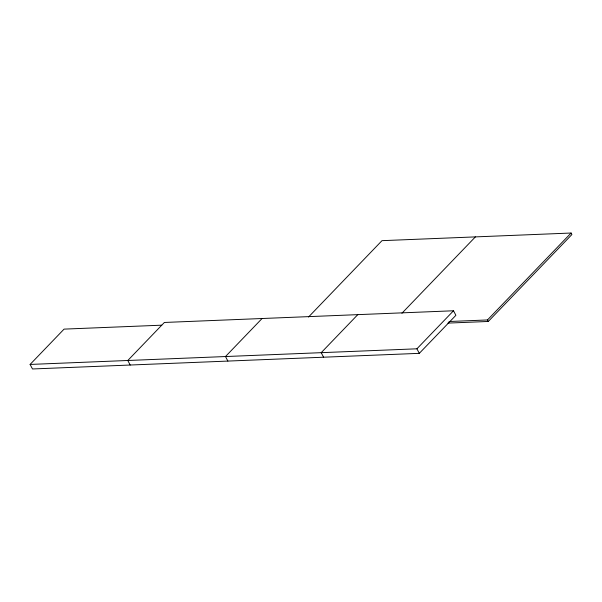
<?xml version="1.0" encoding="UTF-8"?>
<svg xmlns="http://www.w3.org/2000/svg" width="602" height="602" viewBox="0 0 602 602"><rect width="100%" height="100%" fill="white"/><g stroke="black" fill="none" stroke-linecap="round" stroke-linejoin="round"><path stroke-width="0.9" d="M130.19 365.03L127.797 360.493L164.384 322.461L453.502 310.775L455.895 315.313L419.308 353.344L32.493 368.973L30.1 364.436L64.075 329.121L161.765 325.178M262.073 318.511L225.487 356.542L227.88 361.08M308.517 317.036L381.984 240.665L571.102 233.027L571.9 234.539L488.267 321.468L447.918 323.101M357.791 314.643L321.205 352.674L323.59 357.212M401.918 313.258L475.392 236.895M30.1 364.436L416.915 348.806L453.502 310.775M449.002 321.513L487.469 319.955L571.102 233.027M487.469 319.955L488.267 321.468M416.915 348.806L419.308 353.344"/></g></svg>
